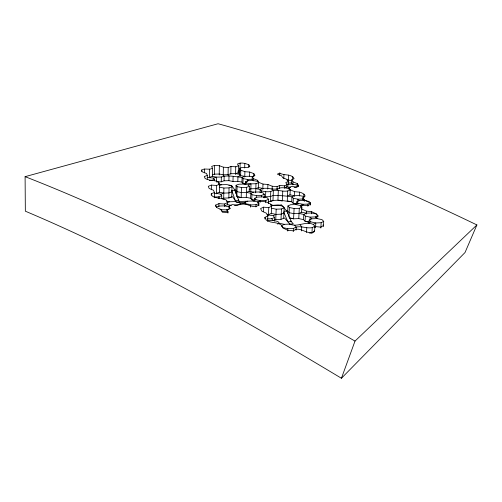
<?xml version="1.0" encoding="UTF-8"?>
<svg xmlns="http://www.w3.org/2000/svg" width="502" height="502" viewBox="0 0 502 502"><rect width="100%" height="100%" fill="white"/><g stroke="black" fill="none" stroke-linecap="round" stroke-linejoin="round"><path stroke-width="0.75" d="M201.622 171.584L201.635 170.046C205.004 167.724 209.096 170.479 212.471 168.233L211.649 166.432L214.511 165.396L219.355 165.71L223.384 167.197L228.215 167.524L230.964 166.482L235.745 166.808L238.437 165.779L237.484 164.016C241.073 162.102 245.277 163.301 248.816 164.794L249.833 166.57C246.727 168.691 242.905 166.162 239.805 168.314L239.63 175.298M204.578 172.813L204.609 168.973M207.295 179.214L207.332 175.386L206.523 173.472L202.406 171.904L201.635 170.046M209.466 177.833L209.56 169.293M211.248 195.303L211.267 193.766L214.417 192.454L213.513 190.258L209.152 188.463L208.292 186.33L211.386 185.094L216.594 185.458L219.619 184.234L218.709 182.176C214.48 179.622 209.347 181.059 205.111 178.486L204.308 176.522L207.332 175.386M211.329 189.794L211.386 185.094M212.365 176.767L212.471 168.233M214.392 174.596L214.511 165.396M214.379 180.783L214.398 179.396L213.551 178.116L207.357 177.375M214.341 197.826L214.417 192.454M215.691 206.592L215.709 205.073L218.935 203.636L224.425 204.044L227.563 202.632L226.553 200.254C222.148 197.242 216.582 199.018 212.164 196.031L211.267 193.766M216.375 181.253L216.431 177.137L212.371 176.346L209.472 177.319M216.475 193.866L216.594 185.458M218.684 183.745L218.709 182.176M219.211 175.016L219.355 165.71M218.891 206.692L218.935 203.636M219.487 192.649L219.619 184.234M216.362 181.944L221.256 181.787L221.332 177.005C228.002 174.74 235.243 176.892 242.077 177.344L244.769 176.378L249.576 176.246L253.039 176.899M221.702 198.597L221.752 195.692L220.805 194.23L216.481 193.333L214.254 193.408M223.239 175.763L223.384 167.197M224.087 199.288L221.865 198.817L223.71 198.114L223.886 188.043L219.569 187.171M221.256 181.806L224.061 180.789L224.149 176.033L223.252 174.803L219.223 174.031L214.398 174.156L212.258 174.872M224.381 206.353L224.425 204.044M227.519 204.941L227.563 202.632M228.065 175.167L228.215 167.524M227.921 213.061L227.952 211.505L226.885 209.823L219.97 209.742M245.767 183.964L242.974 183.406L241.951 182.119L237.829 181.316L232.991 181.467L228.906 180.657L229 175.901L228.077 174.677L223.252 174.803M218.79 184.159L221.62 184.723L226.703 184.573L230.983 185.426L231.98 186.794L229.05 187.886L228.849 197.951L232.614 196.765L236.273 202.011M228.987 207.583L229.019 206.058L232.144 204.628L237.571 205.048L240.615 203.636C246.181 202.795 250.404 207.263 255.938 206.535L258.85 205.123L258.618 204.665M230.807 174.125L230.964 166.482M231.98 186.794L231.767 196.809L228.849 197.939L223.71 198.127M232.991 181.467L233.097 176.685M235.187 191.551L235.218 190.001M235.57 174.539L235.745 166.808M235.865 193.791L236.059 185.276L238.902 184.215L243.928 184.071L248.245 184.912L251.006 183.864L255.989 183.713L258.681 182.678L257.539 181.366L253.272 180.551L248.364 180.689L245.635 181.711L245.572 183.801M264.127 197.87L264.259 194.287L263.035 192.856L258.624 191.977L253.579 192.14L250.793 193.257L250.642 198.265L246.269 197.349L241.186 197.537L236.856 196.64L237.088 186.644L236.059 185.276M237.829 181.335L237.942 176.56L240.646 175.593L244.769 176.378M238.249 173.51L238.437 165.779M239.925 171.42L240.132 163.012M240.634 176.227L240.784 170.147L239.805 168.314M237.088 186.644L241.443 187.51L241.186 197.537L236.856 196.621M241.951 182.132L242.077 177.344L243.1 178.605L247.291 179.409L252.173 179.27L253.272 180.551M242.974 183.418L243.1 178.605M244.681 167.969L244.807 163.326M244.75 177.03L244.894 171.697L240.784 170.147M246.269 197.361L246.545 187.353L249.35 186.273L248.245 184.912M247.235 181.479L247.291 179.409L248.364 180.689M248.747 167.122L248.816 164.794M235.946 190.252L236.969 191.651L241.318 192.536L246.407 192.366L249.205 191.262L249.35 186.273M249.563 176.666L249.701 172.048L244.894 171.697M250.755 192.297L251.006 183.864L246.702 183.023L243.928 184.071M250.554 207.163L250.623 204.91C245.152 202.582 239.83 205.029 234.453 205.5M252.161 179.779L252.249 176.666L254.916 175.549L253.836 173.629L249.701 172.048M246.407 192.366L250.793 193.257L251.935 194.688L251.778 199.733L254.74 200.348L251.784 199.714L250.642 198.252M253.265 180.908L253.334 178.637L252.249 176.666M253.742 176.717L253.836 173.629M254.683 200.43L254.752 198.24L257.576 197.06L262.741 196.884L267.271 197.807L268.545 199.3L268.382 203.699M255.7 192.837L255.989 183.713M255.926 206.968L256.001 204.709L258.9 203.461L257.664 201.904L253.077 200.951L255.945 199.74L260.519 200.687L265.765 200.499L268.545 199.3M256.315 197.763L256.384 195.598L251.935 194.688M257.52 181.824L257.57 180.312L253.334 178.637M258.492 188.432L258.693 182.339L257.57 180.312M258.825 205.701L258.9 203.461M260.067 192.304L260.161 189.492C265.495 186.531 271.413 189.951 277.048 188.965C280.674 186.976 285.023 187.742 288.87 188.595L290.231 189.951C284.941 193 278.993 189.442 273.377 190.49C269.687 192.511 265.257 191.783 261.341 190.873L260.161 189.492L255.832 188.639L250.856 188.79L249.481 189.329M260.469 202.162L260.519 200.687L257.664 201.904M261.291 192.285L261.341 190.873M261.467 196.866L261.517 195.422L264.259 194.287M262.803 189.379L262.985 184.071L258.693 182.339M263.305 211.737L263.468 207.175L268.765 207.633L271.582 206.215L270.296 203.787L265.721 201.779L260.5 201.34L257.821 202.626M265.74 191.745L265.558 196.709L263.537 197.562M264.855 218.922L264.912 217.379L267.836 215.854L266.537 213.262L261.831 211.122L260.582 208.606L263.468 207.175M265.683 202.714L265.765 200.499M267.735 189.066L267.911 184.472L262.985 184.071M267.629 221.307L267.836 215.854M268.476 215.289L268.765 207.633M270.747 191.588L270.365 201.471C277.091 198.729 284.703 201.321 291.706 201.754L293.099 203.235L296.864 204L293.099 203.222L293.344 198.284L291.944 196.853C285.732 195.862 279.476 195.435 273.182 195.416C270.446 196.972 267.108 196.966 264.096 196.414M272.084 190.045L272.235 186.236L267.911 184.472M271.275 213.921L271.582 206.215M274.393 221.112L274.544 217.372L273.188 215.703L266.982 214.749M274.362 220.24L275.755 219.55L276.182 209.19L271.5 208.204M277.016 189.725L277.142 186.65L279.714 185.451L284.565 185.865L287.075 184.673L285.789 182.602L288.261 181.442L286.981 179.421L282.751 177.739L281.522 175.775L277.342 174.144L279.802 173.058C284.101 176.045 291.461 173.391 294.103 178.693L291.7 179.823L291.524 183.581M279.702 175.38L279.802 173.058M279.583 188.532L279.714 185.451M275.749 219.569L281.001 219.33L281.453 208.989L284.163 207.721L282.764 206.153L278.127 205.192L272.944 205.387L270.647 204.91M282.764 191.199L282.331 201.045L277.92 200.147L278.334 190.333L277.048 188.965M283.793 178.543L283.963 174.677M284.465 188.206L284.565 185.865M283.699 218.025L284.163 207.721M286.931 187.811L287.075 184.673M287.715 191.036L287.257 200.869L291.706 201.773L291.944 196.853L294.442 195.73L299.336 195.56L303.823 196.445M288.079 185.351L288.261 181.442M288.38 180.325L288.619 175.06M287.602 213.268L287.941 205.964L290.576 204.734L295.697 204.546L300.372 205.5L301.884 207.05L301.583 212.785M288.845 189.21L288.914 187.666L291.405 186.462L296.211 186.888L298.64 185.696L297.291 183.607L293.005 181.856L291.7 179.823M287.759 231.052L287.872 228.711L282.864 227.594L281.39 225.774L284.232 224.338L293.331 223.923L290.714 220.918M288.926 217.077L289.378 207.527L287.941 205.964M289.98 195.259L290.238 189.819L288.914 187.666M292.66 179.841L292.81 176.717M292.861 184.874L293.005 181.856M294.41 196.288L294.643 191.682L290.238 189.819M289.378 207.527L294.097 208.506L293.582 218.822L298.765 218.583L303.503 219.619L305.059 221.294L309.188 222.185M293.275 231.579L293.432 228.46C299.161 224.394 305.988 229.019 312.257 227.613L314.905 226.157L313.21 224.375C305.203 220.792 297.705 227.688 289.704 224.099M297.178 185.853L297.291 183.607M296.651 204.703L296.801 201.835L299.324 200.656L304.325 200.474L308.931 201.396L310.474 202.89L310.349 205.048M296.067 230.092L296.224 226.992L294.655 225.191M297.761 201.315L297.868 199.187L293.344 198.284M299.317 196.006L299.518 192.128L294.643 191.682M298.765 218.602L299.299 208.305L301.884 207.05M302.8 199.846L302.919 197.587C308.379 196.364 302.041 192.41 299.518 192.128M301.501 230.939L301.721 226.747L300.114 224.952M302.838 205.726L302.913 204.276L298.263 203.335L296.801 201.835M303.785 197.079L303.948 194.036M304.275 201.409L304.356 199.909L302.919 197.587M303.503 219.619L303.785 214.467L306.345 213.174L311.491 212.967L316.273 213.959L317.917 215.59L317.822 217.065M283.887 211.216L287.702 211.066L289.133 212.679L293.839 213.676L299.035 213.463L303.785 214.467L305.348 216.105L305.059 221.294L309.188 222.166M306.295 214.015L306.458 211.16L301.777 209.027L301.413 208.405M307.877 206.259L307.996 204.088L310.474 202.89M306.509 232.514L306.766 227.858M309.037 223.177L309.207 220.165L311.798 218.809L317.063 218.583L321.977 219.625L323.702 221.338L323.37 226.615M310.004 220.102L310.173 217.128L305.348 216.105M311.447 213.814L311.566 211.675L306.458 211.16M309.596 233.141L311.943 233.028L312.257 227.613M314.905 226.157L314.591 231.541L311.943 233.028M315.545 227.519L315.814 222.957L310.851 221.89L309.207 220.165M320.841 228.033L321.167 222.725L323.702 221.338M341.429 378.257L355.008 341.09L476.9 224.934C393.33 184.692 307.72 148.209 218.075 123.743L25.1 176.654L25.345 211.191C135.345 257.645 239.228 316.862 341.429 378.257L465.034 252.506L476.9 224.934M314.459 227.299L315.601 226.603L320.891 227.149L323.432 225.58L323.018 224.896M315.821 217.636L317.86 216.437L316.279 213.846L311.566 211.675M313.21 224.375L315.814 222.957L321.167 222.725M300.472 206.473L302.869 205.18L307.908 205.676L310.393 204.314L310.016 203.712M308.215 223.29L310.851 221.89M311.798 218.809L310.173 217.128L315.4 216.908L317.917 215.59M277.612 224.105L279.332 223.252L284.232 224.338M299.035 213.463L301.614 212.183L306.345 213.174M280.994 219.349L284.565 217.968L289.792 224.08M300.372 205.5L302.913 204.276L307.996 204.088M267.095 218.916L271.714 218.728L274.544 217.372M283.931 212.886L281.227 214.178L275.968 214.392L271.3 213.388L268.501 214.693M273.188 215.703L275.968 214.392M295.697 204.546L298.263 203.335M279.859 205.701L281.402 204.992L283.693 207.564M271.563 206.008L272.944 205.387M287.483 195.968L289.999 194.851L294.442 195.73M284.483 187.748L286.981 186.7L290.62 187.397M226.885 209.823L230.067 208.506L229 206.868L224.388 205.864L218.897 206.065L216.324 207.1M247.787 201.133L244.838 202.362L245.986 203.925M286.893 184.868L288.123 184.359L292.892 184.215L297.222 185.031L298.608 186.342L296.186 187.384L294.116 187.447M236.818 202.557L239.454 201.484L254.307 200.957M224.388 205.864L227.525 204.596L231.353 205.418M227.117 202.764L229.583 201.773L234.936 201.584L239.492 202.551L240.602 204.119M255.832 188.639L258.517 187.572L262.835 188.419M214.178 197.004L218.703 196.853L221.752 195.692M231.874 191.814L228.95 192.931L223.798 193.101L219.493 192.21L216.481 193.333M220.805 194.23L223.798 193.101M219.248 185.577L221.62 184.723M228.077 174.677L230.82 173.736L235.595 173.61L238.274 172.675L239.623 172.933M214.398 179.396L211.467 180.406L209.321 180.463M237.967 171.27L239.943 170.586M213.551 178.116L216.431 177.137L221.332 177.005M287.872 228.711L293.432 228.46M267.654 220.667L273.082 220.434L277.907 221.501L279.332 223.252M276.182 209.19L281.453 208.989M294.097 208.506L299.299 208.305M227.952 211.505L222.323 211.725L221.3 210.037M250.623 204.91L256.001 204.709M271.544 205.356L281.402 204.992M238.212 202.557L245.503 202.3M268.225 201.547L270.365 201.453L272.988 200.304L273.377 190.49L272.122 189.116M256.384 195.598L261.517 195.422M218.132 198.403L219.65 198.346L218.703 196.853M235.946 190.239L231.723 190.371L235.294 200.605L238.739 200.486L235.099 190.264L231.516 185.357L228.881 185.433M288.167 183.029L291.555 182.929L292.892 184.215M223.886 188.043L229.05 187.886M241.443 187.51L246.545 187.353M224.061 180.808L228.906 180.657M286.843 179.942L291.913 180.551M272.235 186.236L277.142 186.65M235.595 173.61L239.655 174.376L240.646 175.593M249.205 191.262L253.579 192.14M226.578 201.139L229.583 201.773M289.56 217.937L293.582 218.803L289.56 217.95M270.936 204.753L273.207 205.556M25.1 176.654C139.82 221.388 248.302 280.06 355.008 341.09M304.356 199.909L309.182 202.369M304.325 200.474L302.844 199.012L297.868 199.187L299.324 200.656M315.4 216.908L317.063 218.583M284.007 207.91L286.843 211.097L291.348 221.639L287.834 221.79L283.944 212.528M245.635 181.711L246.702 183.023M271.714 218.728L273.082 220.434M254.752 198.24L255.945 199.74M238.224 199.752L239.454 201.484M314.308 230.487L314.616 231.02L311.962 232.658C306.182 233.248 301.871 228.642 296.111 229.182L293.312 230.826L287.797 230.299L282.852 227.921L281.415 225.122C276.853 221.589 270.816 223.453 266.217 220.052L264.912 217.379M229.019 206.058L230.067 208.537L226.885 210.018L227.538 211.606M227.663 211.926L227.927 212.566L222.317 212.139L221.313 209.598L216.669 207.533L215.709 205.073"/></g></svg>
